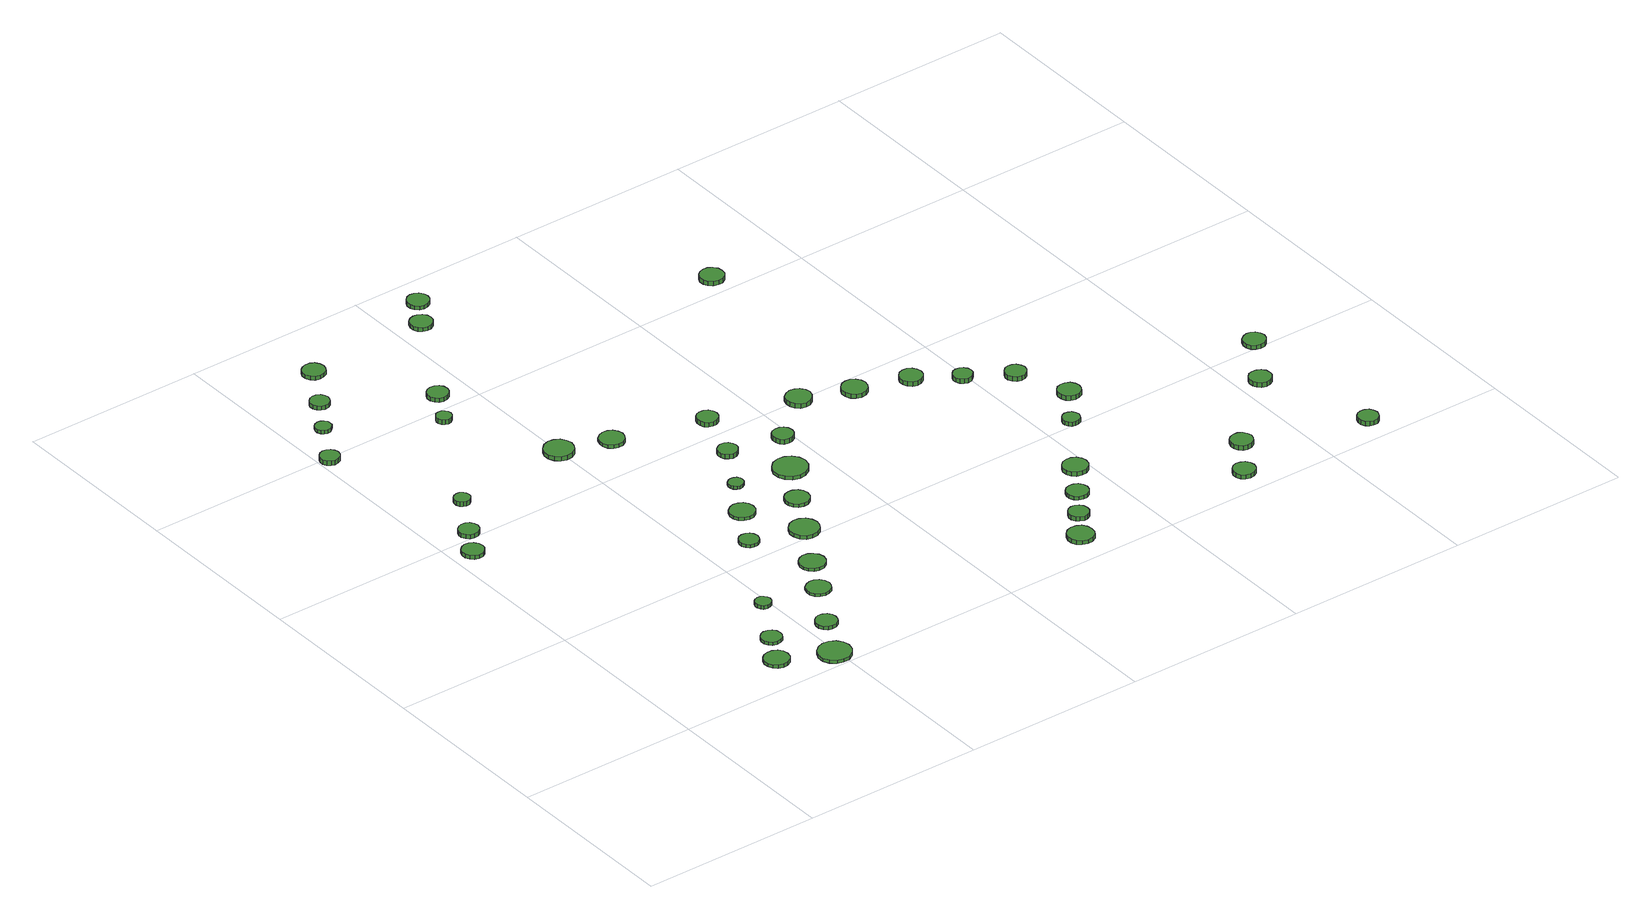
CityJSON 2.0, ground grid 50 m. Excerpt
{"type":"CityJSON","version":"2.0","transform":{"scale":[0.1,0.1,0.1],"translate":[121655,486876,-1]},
"CityObjects":{
"tree1":{"type":"SolitaryVegetationObject","attributes":{"function":"something"},"geometry":[{"type":"MultiSurface","lod":"1","boundaries":[[[0,1,2,3,4,5,6,7,8,9,10,11,12,13,14]],[[15,16,17,18,19,20,21,22,23,24,25,26,27,28,29]],[[0,29,28,1]],[[1,28,27,2]],[[2,27,26,3]],[[3,26,25,4]],[[4,25,24,5]],[[5,24,23,6]],[[6,23,22,7]],[[7,22,21,8]],[[8,21,20,9]],[[9,20,19,10]],[[10,19,18,11]],[[11,18,17,12]],[[12,17,16,13]],[[13,16,15,14]],[[14,15,29,0]]]}]},
"tree2":{"type":"SolitaryVegetationObject","attributes":{"function":"something"},"geometry":[{"type":"MultiSurface","lod":"1","boundaries":[[[30,31,32,33,34,35,36,37,38,39,40,41,42,43,44]],[[45,46,47,48,49,50,51,52,53,54,55,56,57,58,59]],[[30,59,58,31]],[[31,58,57,32]],[[32,57,56,33]],[[33,56,55,34]],[[34,55,54,35]],[[35,54,53,36]],[[36,53,52,37]],[[37,52,51,38]],[[38,51,50,39]],[[39,50,49,40]],[[40,49,48,41]],[[41,48,47,42]],[[42,47,46,43]],[[43,46,45,44]],[[44,45,59,30]]]}]},
"tree3":{"type":"SolitaryVegetationObject","attributes":{"function":"something"},"geometry":[{"type":"MultiSurface","lod":"1","boundaries":[[[60,61,62,63,64,65,66,67,68,69,70,71,72,73,74]],[[75,76,77,78,79,80,81,82,83,84,85,86,87,88,89]],[[60,89,88,61]],[[61,88,87,62]],[[62,87,86,63]],[[63,86,85,64]],[[64,85,84,65]],[[65,84,83,66]],[[66,83,82,67]],[[67,82,81,68]],[[68,81,80,69]],[[69,80,79,70]],[[70,79,78,71]],[[71,78,77,72]],[[72,77,76,73]],[[73,76,75,74]],[[74,75,89,60]]]}]},
"tree4":{"type":"SolitaryVegetationObject","attributes":{"function":"something"},"geometry":[{"type":"MultiSurface","lod":"1","boundaries":[[[90,91,92,93,94,95,96,97,98,99,100,101,102,103,104]],[[105,106,107,108,109,110,111,112,113,114,115,116,117,118,119]],[[90,119,118,91]],[[91,118,117,92]],[[92,117,116,93]],[[93,116,115,94]],[[94,115,114,95]],[[95,114,113,96]],[[96,113,112,97]],[[97,112,111,98]],[[98,111,110,99]],[[99,110,109,100]],[[100,109,108,101]],[[101,108,107,102]],[[102,107,106,103]],[[103,106,105,104]],[[104,105,119,90]]]}]},
"tree5":{"type":"SolitaryVegetationObject","attributes":{"function":"something"},"geometry":[{"type":"MultiSurface","lod":"1","boundaries":[[[120,121,122,123,124,125,126,127,128,129,130,131,132,133,134]],[[135,136,137,138,139,140,141,142,143,144,145,146,147,148,149]],[[120,149,148,121]],[[121,148,147,122]],[[122,147,146,123]],[[123,146,145,124]],[[124,145,144,125]],[[125,144,143,126]],[[126,143,142,127]],[[127,142,141,128]],[[128,141,140,129]],[[129,140,139,130]],[[130,139,138,131]],[[131,138,137,132]],[[132,137,136,133]],[[133,136,135,134]],[[134,135,149,120]]]}]},
"tree6":{"type":"SolitaryVegetationObject","attributes":{"function":"something"},"geometry":[{"type":"MultiSurface","lod":"1","boundaries":[[[150,151,152,153,154,155,156,157,158,159,160,161,162,163,164]],[[165,166,167,168,169,170,171,172,173,174,175,176,177,178,179]],[[150,179,178,151]],[[151,178,177,152]],[[152,177,176,153]],[[153,176,175,154]],[[154,175,174,155]],[[155,174,173,156]],[[156,173,172,157]],[[157,172,171,158]],[[158,171,170,159]],[[159,170,169,160]],[[160,169,168,161]],[[161,168,167,162]],[[162,167,166,163]],[[163,166,165,164]],[[164,165,179,150]]]}]},
"tree7":{"type":"SolitaryVegetationObject","attributes":{"function":"something"},"geometry":[{"type":"MultiSurface","lod":"1","boundaries":[[[180,181,182,183,184,185,186,187,188,189,190,191,192,193,194]],[[195,196,197,198,199,200,201,202,203,204,205,206,207,208,209]],[[180,209,208,181]],[[181,208,207,182]],[[182,207,206,183]],[[183,206,205,184]],[[184,205,204,185]],[[185,204,203,186]],[[186,203,202,187]],[[187,202,201,188]],[[188,201,200,189]],[[189,200,199,190]],[[190,199,198,191]],[[191,198,197,192]],[[192,197,196,193]],[[193,196,195,194]],[[194,195,209,180]]]}]},
"tree8":{"type":"SolitaryVegetationObject","attributes":{"function":"something"},"geometry":[{"type":"MultiSurface","lod":"1","boundaries":[[[210,211,212,213,214,215,216,217,218,219,220,221,222,223,224]],[[225,226,227,228,229,230,231,232,233,234,235,236,237,238,239]],[[210,239,238,211]],[[211,238,237,212]],[[212,237,236,213]],[[213,236,235,214]],[[214,235,234,215]],[[215,234,233,216]],[[216,233,232,217]],[[217,232,231,218]],[[218,231,230,219]],[[219,230,229,220]],[[220,229,228,221]],[[221,228,227,222]],[[222,227,226,223]],[[223,226,225,224]],[[224,225,239,210]]]}]},
"tree9":{"type":"SolitaryVegetationObject","attributes":{"function":"something"},"geometry":[{"type":"MultiSurface","lod":"1","boundaries":[[[240,241,242,243,244,245,246,247,248,249,250,251,252,253,254]],[[255,256,257,258,259,260,261,262,263,264,265,266,267,268,269]],[[240,269,268,241]],[[241,268,267,242]],[[242,267,266,243]],[[243,266,265,244]],[[244,265,264,245]],[[245,264,263,246]],[[246,263,262,247]],[[247,262,261,248]],[[248,261,260,249]],[[249,260,259,250]],[[250,259,258,251]],[[251,258,257,252]],[[252,257,256,253]],[[253,256,255,254]],[[254,255,269,240]]]}]},
"tree10":{"type":"SolitaryVegetationObject","attributes":{"function":"something"},"geometry":[{"type":"MultiSurface","lod":"1","boundaries":[[[270,271,272,273,274,275,276,277,278,279,280,281,282,283,284]],[[285,286,287,288,289,290,291,292,293,294,295,296,297,298,299]],[[270,299,298,271]],[[271,298,297,272]],[[272,297,296,273]],[[273,296,295,274]],[[274,295,294,275]],[[275,294,293,276]],[[276,293,292,277]],[[277,292,291,278]],[[278,291,290,279]],[[279,290,289,280]],[[280,289,288,281]],[[281,288,287,282]],[[282,287,286,283]],[[283,286,285,284]],[[284,285,299,270]]]}]},
"tree11":{"type":"SolitaryVegetationObject","attributes":{"function":"something"},"geometry":[{"type":"MultiSurface","lod":"1","boundaries":[[[300,301,302,303,304,305,306,307,308,309,310,311,312,313,314]],[[315,316,317,318,319,320,321,322,323,324,325,326,327,328,329]],[[300,329,328,301]],[[301,328,327,302]],[[302,327,326,303]],[[303,326,325,304]],[[304,325,324,305]],[[305,324,323,306]],[[306,323,322,307]],[[307,322,321,308]],[[308,321,320,309]],[[309,320,319,310]],[[310,319,318,311]],[[311,318,317,312]],[[312,317,316,313]],[[313,316,315,314]],[[314,315,329,300]]]}]},
"tree12":{"type":"SolitaryVegetationObject","attributes":{"function":"something"},"geometry":[{"type":"MultiSurface","lod":"1","boundaries":[[[330,331,332,333,334,335,336,337,338,339,340,341,342,343,344]],[[345,346,347,348,349,350,351,352,353,354,355,356,357,358,359]],[[330,359,358,331]],[[331,358,357,332]],[[332,357,356,333]],[[333,356,355,334]],[[334,355,354,335]],[[335,354,353,336]],[[336,353,352,337]],[[337,352,351,338]],[[338,351,350,339]],[[339,350,349,340]],[[340,349,348,341]],[[341,348,347,342]],[[342,347,346,343]],[[343,346,345,344]],[[344,345,359,330]]]}]},
"tree13":{"type":"SolitaryVegetationObject","attributes":{"function":"something"},"geometry":[{"type":"MultiSurface","lod":"1","boundaries":[[[360,361,362,363,364,365,366,367,368,369,370,371,372,373,374]],[[375,376,377,378,379,380,381,382,383,384,385,386,387,388,389]],[[360,389,388,361]],[[361,388,387,362]],[[362,387,386,363]],[[363,386,385,364]],[[364,385,384,365]],[[365,384,383,366]],[[366,383,382,367]],[[367,382,381,368]],[[368,381,380,369]],[[369,380,379,370]],[[370,379,378,371]],[[371,378,377,372]],[[372,377,376,373]],[[373,376,375,374]],[[374,375,389,360]]]}]},
"tree14":{"type":"SolitaryVegetationObject","attributes":{"function":"something"},"geometry":[{"type":"MultiSurface","lod":"1","boundaries":[[[390,391,392,393,394,395,396,397,398,399,400,401,402,403,404]],[[405,406,407,408,409,410,411,412,413,414,415,416,417,418,419]],[[390,419,418,391]],[[391,418,417,392]],[[392,417,416,393]],[[393,416,415,394]],[[394,415,414,395]],[[395,414,413,396]],[[396,413,412,397]],[[397,412,411,398]],[[398,411,410,399]],[[399,410,409,400]],[[400,409,408,401]],[[401,408,407,402]],[[402,407,406,403]],[[403,406,405,404]],[[404,405,419,390]]]}]},
"tree15":{"type":"SolitaryVegetationObject","attributes":{"function":"something"},"geometry":[{"type":"MultiSurface","lod":"1","boundaries":[[[420,421,422,423,424,425,426,427,428,429,430,431,432,433,434]],[[435,436,437,438,439,440,441,442,443,444,445,446,447,448,449]],[[420,449,448,421]],[[421,448,447,422]],[[422,447,446,423]],[[423,446,445,424]],[[424,445,444,425]],[[425,444,443,426]],[[426,443,442,427]],[[427,442,441,428]],[[428,441,440,429]],[[429,440,439,430]],[[430,439,438,431]],[[431,438,437,432]],[[432,437,436,433]],[[433,436,435,434]],[[434,435,449,420]]]}]},
"tree16":{"type":"SolitaryVegetationObject","attributes":{"function":"something"},"geometry":[{"type":"MultiSurface","lod":"1","boundaries":[[[450,451,452,453,454,455,456,457,458,459,460,461,462,463,464]],[[465,466,467,468,469,470,471,472,473,474,475,476,477,478,479]],[[450,479,478,451]],[[451,478,477,452]],[[452,477,476,453]],[[453,476,475,454]],[[454,475,474,455]],[[455,474,473,456]],[[456,473,472,457]],[[457,472,471,458]],[[458,471,470,459]],[[459,470,469,460]],[[460,469,468,461]],[[461,468,467,462]],[[462,467,466,463]],[[463,466,465,464]],[[464,465,479,450]]]}]},
"tree17":{"type":"SolitaryVegetationObject","attributes":{"function":"something"},"geometry":[{"type":"MultiSurface","lod":"1","boundaries":[[[480,481,482,483,484,485,486,487,488,489,490,491,492,493,494]],[[495,496,497,498,499,500,501,502,503,504,505,506,507,508,509]],[[480,509,508,481]],[[481,508,507,482]],[[482,507,506,483]],[[483,506,505,484]],[[484,505,504,485]],[[485,504,503,486]],[[486,503,502,487]],[[487,502,501,488]],[[488,501,500,489]],[[489,500,499,490]],[[490,499,498,491]],[[491,498,497,492]],[[492,497,496,493]],[[493,496,495,494]],[[494,495,509,480]]]}]},
"tree18":{"type":"SolitaryVegetationObject","attributes":{"function":"something"},"geometry":[{"type":"MultiSurface","lod":"1","boundaries":[[[510,511,512,513,514,515,516,517,518,519,520,521,522,523,524]],[[525,526,527,528,529,530,531,532,533,534,535,536,537,538,539]],[[510,539,538,511]],[[511,538,537,512]],[[512,537,536,513]],[[513,536,535,514]],[[514,535,534,515]],[[515,534,533,516]],[[516,533,532,517]],[[517,532,531,518]],[[518,531,530,519]],[[519,530,529,520]],[[520,529,528,521]],[[521,528,527,522]],[[522,527,526,523]],[[523,526,525,524]],[[524,525,539,510]]]}]},
"tree19":{"type":"SolitaryVegetationObject","attributes":{"function":"something"},"geometry":[{"type":"MultiSurface","lod":"1","boundaries":[[[540,541,542,543,544,545,546,547,548,549,550,551,552,553,554]],[[555,556,557,558,559,560,561,562,563,564,565,566,567,568,569]],[[540,569,568,541]],[[541,568,567,542]],[[542,567,566,543]],[[543,566,565,544]],[[544,565,564,545]],[[545,564,563,546]],[[546,563,562,547]],[[547,562,561,548]],[[548,561,560,549]],[[549,560,559,550]],[[550,559,558,551]],[[551,558,557,552]],[[552,557,556,553]],[[553,556,555,554]],[[554,555,569,540]]]}]},
"tree20":{"type":"SolitaryVegetationObject","attributes":{"function":"something"},"geometry":[{"type":"MultiSurface","lod":"1","boundaries":[[[570,571,572,573,574,575,576,577,578,579,580,581,582,583,584]],[[585,586,587,588,589,590,591,592,593,594,595,596,597,598,599]],[[570,599,598,571]],[[571,598,597,572]],[[572,597,596,573]],[[573,596,595,574]],[[574,595,594,575]],[[575,594,593,576]],[[576,593,592,577]],[[577,592,591,578]],[[578,591,590,579]],[[579,590,589,580]],[[580,589,588,581]],[[581,588,587,582]],[[582,587,586,583]],[[583,586,585,584]],[[584,585,599,570]]]}]},
"tree21":{"type":"SolitaryVegetationObject","attributes":{"function":"something"},"geometry":[{"type":"MultiSurface","lod":"1","boundaries":[[[600,601,602,603,604,605,606,607,608,609,610,611,612,613,614]],[[615,616,617,618,619,620,621,622,623,624,625,626,627,628,629]],[[600,629,628,601]],[[601,628,627,602]],[[602,627,626,603]],[[603,626,625,604]],[[604,625,624,605]],[[605,624,623,606]],[[606,623,622,607]],[[607,622,621,608]],[[608,621,620,609]],[[609,620,619,610]],[[610,619,618,611]],[[611,618,617,612]],[[612,617,616,613]],[[613,616,615,614]],[[614,615,629,600]]]}]},
"tree22":{"type":"SolitaryVegetationObject","attributes":{"function":"something"},"geometry":[{"type":"MultiSurface","lod":"1","boundaries":[[[630,631,632,633,634,635,636,637,638,639,640,641,642,643,644]],[[645,646,647,648,649,650,651,652,653,654,655,656,657,658,659]],[[630,659,658,631]],[[631,658,657,632]],[[632,657,656,633]],[[633,656,655,634]],[[634,655,654,635]],[[635,654,653,636]],[[636,653,652,637]],[[637,652,651,638]],[[638,651,650,639]],[[639,650,649,640]],[[640,649,648,641]],[[641,648,647,642]],[[642,647,646,643]],[[643,646,645,644]],[[644,645,659,630]]]}]},
"tree23":{"type":"SolitaryVegetationObject","attributes":{"function":"something"},"geometry":[{"type":"MultiSurface","lod":"1","boundaries":[[[660,661,662,663,664,665,666,667,668,669,670,671,672,673,674]],[[675,676,677,678,679,680,681,682,683,684,685,686,687,688,689]],[[660,689,688,661]],[[661,688,687,662]],[[662,687,686,663]],[[663,686,685,664]],[[664,685,684,665]],[[665,684,683,666]],[[666,683,682,667]],[[667,682,681,668]],[[668,681,680,669]],[[669,680,679,670]],[[670,679,678,671]],[[671,678,677,672]],[[672,677,676,673]],[[673,676,675,674]],[[674,675,689,660]]]}]},
"tree24":{"type":"SolitaryVegetationObject","attributes":{"function":"something"},"geometry":[{"type":"MultiSurface","lod":"1","boundaries":[[[690,691,692,693,694,695,696,697,698,699,700,701,702,703,704]],[[705,706,707,708,709,710,711,712,713,714,715,716,717,718,719]],[[690,719,718,691]],[[691,718,717,692]],[[692,717,716,693]],[[693,716,715,694]],[[694,715,714,695]],[[695,714,713,696]],[[696,713,712,697]],[[697,712,711,698]],[[698,711,710,699]],[[699,710,709,700]],[[700,709,708,701]],[[701,708,707,702]],[[702,707,706,703]],[[703,706,705,704]],[[704,705,719,690]]]}]},
"tree25":{"type":"SolitaryVegetationObject","attributes":{"function":"something"},"geometry":[{"type":"MultiSurface","lod":"1","boundaries":[[[720,721,722,723,724,725,726,727,728,729,730,731,732,733,734]],[[735,736,737,738,739,740,741,742,743,744,745,746,747,748,749]],[[720,749,748,721]],[[721,748,747,722]],[[722,747,746,723]],[[723,746,745,724]],[[724,745,744,725]],[[725,744,743,726]],[[726,743,742,727]],[[727,742,741,728]],[[728,741,740,729]],[[729,740,739,730]],[[730,739,738,731]],[[731,738,737,732]],[[732,737,736,733]],[[733,736,735,734]],[[734,735,749,720]]]}]},
"tree26":{"type":"SolitaryVegetationObject","attributes":{"function":"something"},"geometry":[{"type":"MultiSurface","lod":"1","boundaries":[[[750,751,752,753,754,755,756,757,758,759,760,761,762,763,764]],[[765,766,767,768,769,770,771,772,773,774,775,776,777,778,779]],[[750,779,778,751]],[[751,778,777,752]],[[752,777,776,753]],[[753,776,775,754]],[[754,775,774,755]],[[755,774,773,756]],[[756,773,772,757]],[[757,772,771,758]],[[758,771,770,759]],[[759,770,769,760]],[[760,769,768,761]],[[761,768,767,762]],[[762,767,766,763]],[[763,766,765,764]],[[764,765,779,750]]]}]},
"tree27":{"type":"SolitaryVegetationObject","attributes":{"function":"something"},"geometry":[{"type":"MultiSurface","lod":"1","boundaries":[[[780,781,782,783,784,785,786,787,788,789,790,791,792,793,794]],[[795,796,797,798,799,800,801,802,803,804,805,806,807,808,809]],[[780,809,808,781]],[[781,808,807,782]],[[782,807,806,783]],[[783,806,805,784]],[[784,805,804,785]],[[785,804,803,786]],[[786,803,802,787]],[[787,802,801,788]],[[788,801,800,789]],[[789,800,799,790]],[[790,799,798,791]],[[791,798,797,792]],[[792,797,796,793]],[[793,796,795,794]],[[794,795,809,780]]]}]},
"tree28":{"type":"SolitaryVegetationObject","attributes":{"function":"something"},"geometry":[{"type":"MultiSurface","lod":"1","boundaries":[[[810,811,812,813,814,815,816,817,818,819,820,821,822,823,824]],[[825,826,827,828,829,830,831,832,833,834,835,836,837,838,839]],[[810,839,838,811]],[[811,838,837,812]],[[812,837,836,813]],[[813,836,835,814]],[[814,835,834,815]],[[815,834,833,816]],[[816,833,832,817]],[[817,832,831,818]],[[818,831,830,819]],[[819,830,829,820]],[[820,829,828,821]],[[821,828,827,822]],[[822,827,826,823]],[[823,826,825,824]],[[824,825,839,810]]]}]},
"tree29":{"type":"SolitaryVegetationObject","attributes":{"function":"something"},"geometry":[{"type":"MultiSurface","lod":"1","boundaries":[[[840,841,842,843,844,845,846,847,848,849,850,851,852,853,854]],[[855,856,857,858,859,860,861,862,863,864,865,866,867,868,869]],[[840,869,868,841]],[[841,868,867,842]],[[842,867,866,843]],[[843,866,865,844]],[[844,865,864,845]],[[845,864,863,846]],[[846,863,862,847]],[[847,862,861,848]],[[848,861,860,849]],[[849,860,859,850]],[[850,859,858,851]],[[851,858,857,852]],[[852,857,856,853]],[[853,856,855,854]],[[854,855,869,840]]]}]},
"tree30":{"type":"SolitaryVegetationObject","attributes":{"function":"something"},"geometry":[{"type":"MultiSurface","lod":"1","boundaries":[[[870,871,872,873,874,875,876,877,878,879,880,881,882,883,884]],[[885,886,887,888,889,890,891,892,893,894,895,896,897,898,899]],[[870,899,898,871]],[[871,898,897,872]],[[872,897,896,873]],[[873,896,895,874]],[[874,895,894,875]],[[875,894,893,876]],[[876,893,892,877]],[[877,892,891,878]],[[878,891,890,879]],[[879,890,889,880]],[[880,889,888,881]],[[881,888,887,882]],[[882,887,886,883]],[[883,886,885,884]],[[884,885,899,870]]]}]},
"tree31":{"type":"SolitaryVegetationObject","attributes":{"function":"something"},"geometry":[{"type":"MultiSurface","lod":"1","boundaries":[[[900,901,902,903,904,905,906,907,908,909,910,911,912,913,914]],[[915,916,917,918,919,920,921,922,923,924,925,926,927,928,929]],[[900,929,928,901]],[[901,928,927,902]],[[902,927,926,903]],[[903,926,925,904]],[[904,925,924,905]],[[905,924,923,906]],[[906,923,922,907]],[[907,922,921,908]],[[908,921,920,909]],[[909,920,919,910]],[[910,919,918,911]],[[911,918,917,912]],[[912,917,916,913]],[[913,916,915,914]],[[914,915,929,900]]]}]},
"tree32":{"type":"SolitaryVegetationObject","attributes":{"function":"something"},"geometry":[{"type":"MultiSurface","lod":"1","boundaries":[[[930,931,932,933,934,935,936,937,938,939,940,941,942,943,944]],[[945,946,947,948,949,950,951,952,953,954,955,956,957,958,959]],[[930,959,958,931]],[[931,958,957,932]],[[932,957,956,933]],[[933,956,955,934]],[[934,955,954,935]],[[935,954,953,936]],[[936,953,952,937]],[[937,952,951,938]],[[938,951,950,939]],[[939,950,949,940]],[[940,949,948,941]],[[941,948,947,942]],[[942,947,946,943]],[[943,946,945,944]],[[944,945,959,930]]]}]},
"tree33":{"type":"SolitaryVegetationObject","attributes":{"function":"something"},"geometry":[{"type":"MultiSurface","lod":"1","boundaries":[[[960,961,962,963,964,965,966,967,968,969,970,971,972,973,974]],[[975,976,977,978,979,980,981,982,983,984,985,986,987,988,989]],[[960,989,988,961]],[[961,988,987,962]],[[962,987,986,963]],[[963,986,985,964]],[[964,985,984,965]],[[965,984,983,966]],[[966,983,982,967]],[[967,982,981,968]],[[968,981,980,969]],[[969,980,979,970]],[[970,979,978,971]],[[971,978,977,972]],[[972,977,976,973]],[[973,976,975,974]],[[974,975,989,960]]]}]},
"tree34":{"type":"SolitaryVegetationObject","attributes":{"function":"something"},"geometry":[{"type":"MultiSurface","lod":"1","boundaries":[[[990,991,992,993,994,995,996,997,998,999,1000,1001,1002,1003,1004]],[[1005,1006,1007,1008,1009,1010,1011,1012,1013,1014,1015,1016,1017,1018,1019]],[[990,1019,1018,991]],[[991,1018,1017,992]],[[992,1017,1016,993]],[[993,1016,1015,994]],[[994,1015,1014,995]],[[995,1014,1013,996]],[[996,1013,1012,997]],[[997,1012,1011,998]],[[998,1011,1010,999]],[[999,1010,1009,1000]],[[1000,1009,1008,1001]],[[1001,1008,1007,1002]],[[1002,1007,1006,1003]],[[1003,1006,1005,1004]],[[1004,1005,1019,990]]]}]},
"tree35":{"type":"SolitaryVegetationObject","attributes":{"function":"something"},"geometry":[{"type":"MultiSurface","lod":"1","boundaries":[[[1020,1021,1022,1023,1024,1025,1026,1027,1028,1029,1030,1031,1032,1033,1034]],[[1035,1036,1037,1038,1039,1040,1041,1042,1043,1044,1045,1046,1047,1048,1049]],[[1020,1049,1048,1021]],[[1021,1048,1047,1022]],[[1022,1047,1046,1023]],[[1023,1046,1045,1024]],[[1024,1045,1044,1025]],[[1025,1044,1043,1026]],[[1026,1043,1042,1027]],[[1027,1042,1041,1028]],[[1028,1041,1040,1029]],[[1029,1040,1039,1030]],[[1030,1039,1038,1031]],[[1031,1038,1037,1032]],[[1032,1037,1036,1033]],[[1033,1036,1035,1034]],[[1034,1035,1049,1020]]]}]},
"tree36":{"type":"SolitaryVegetationObject","attributes":{"function":"something"},"geometry":[{"type":"MultiSurface","lod":"1","boundaries":[[[1050,1051,1052,1053,1054,1055,1056,1057,1058,1059,1060,1061,1062,1063,1064]],[[1065,1066,1067,1068,1069,1070,1071,1072,1073,1074,1075,1076,1077,1078,1079]],[[1050,1079,1078,1051]],[[1051,1078,1077,1052]],[[1052,1077,1076,1053]],[[1053,1076,1075,1054]],[[1054,1075,1074,1055]],[[1055,1074,1073,1056]],[[1056,1073,1072,1057]],[[1057,1072,1071,1058]],[[1058,1071,1070,1059]],[[1059,1070,1069,1060]],[[1060,1069,1068,1061]],[[1061,1068,1067,1062]],[[1062,1067,1066,1063]],[[1063,1066,1065,1064]],[[1064,1065,1079,1050]]]}]},
"tree37":{"type":"SolitaryVegetationObject","attributes":{"function":"something"},"geometry":[{"type":"MultiSurface","lod":"1","boundaries":[[[1080,1081,1082,1083,1084,1085,1086,1087,1088,1089,1090,1091,1092,1093,1094]],[[1095,1096,1097,1098,1099,1100,1101,1102,1103,1104,1105,1106,1107,1108,1109]],[[1080,1109,1108,1081]],[[1081,1108,1107,1082]],[[1082,1107,1106,1083]],[[1083,1106,1105,1084]],[[1084,1105,1104,1085]],[[1085,1104,1103,1086]],[[1086,1103,1102,1087]],[[1087,1102,1101,1088]],[[1088,1101,1100,1089]],[[1089,1100,1099,1090]],[[1090,1099,1098,1091]],[[1091,1098,1097,1092]],[[1092,1097,1096,1093]],[[1093,1096,1095,1094]],[[1094,1095,1109,1080]]]}]},
"tree38":{"type":"SolitaryVegetationObject","attributes":{"function":"something"},"geometry":[{"type":"MultiSurface","lod":"1","boundaries":[[[1110,1111,1112,1113,1114,1115,1116,1117,1118,1119,1120,1121,1122,1123,1124]],[[1125,1126,1127,1128,1129,1130,1131,1132,1133,1134,1135,1136,1137,1138,1139]],[[1110,1139,1138,1111]],[[1111,1138,1137,1112]],[[1112,1137,1136,1113]],[[1113,1136,1135,1114]],[[1114,1135,1134,1115]],[[1115,1134,1133,1116]],[[1116,1133,1132,1117]],[[1117,1132,1131,1118]],[[1118,1131,1130,1119]],[[1119,1130,1129,1120]],[[1120,1129,1128,1121]],[[1121,1128,1127,1122]],[[1122,1127,1126,1123]],[[1123,1126,1125,1124]],[[1124,1125,1139,1110]]]}]},
"tree39":{"type":"SolitaryVegetationObject","attributes":{"function":"something"},"geometry":[{"type":"MultiSurface","lod":"1","boundaries":[[[1140,1141,1142,1143,1144,1145,1146,1147,1148,1149,1150,1151,1152,1153,1154]],[[1155,1156,1157,1158,1159,1160,1161,1162,1163,1164,1165,1166,1167,1168,1169]],[[1140,1169,1168,1141]],[[1141,1168,1167,1142]],[[1142,1167,1166,1143]],[[1143,1166,1165,1144]],[[1144,1165,1164,1145]],[[1145,1164,1163,1146]],[[1146,1163,1162,1147]],[[1147,1162,1161,1148]],[[1148,1161,1160,1149]],[[1149,1160,1159,1150]],[[1150,1159,1158,1151]],[[1151,1158,1157,1152]],[[1152,1157,1156,1153]],[[1153,1156,1155,1154]],[[1154,1155,1169,1140]]]}]},
"tree40":{"type":"SolitaryVegetationObject","attributes":{"function":"something"},"geometry":[{"type":"MultiSurface","lod":"1","boundaries":[[[1170,1171,1172,1173,1174,1175,1176,1177,1178,1179,1180,1181,1182,1183,1184]],[[1185,1186,1187,1188,1189,1190,1191,1192,1193,1194,1195,1196,1197,1198,1199]],[[1170,1199,1198,1171]],[[1171,1198,1197,1172]],[[1172,1197,1196,1173]],[[1173,1196,1195,1174]],[[1174,1195,1194,1175]],[[1175,1194,1193,1176]],[[1176,1193,1192,1177]],[[1177,1192,1191,1178]],[[1178,1191,1190,1179]],[[1179,1190,1189,1180]],[[1180,1189,1188,1181]],[[1181,1188,1187,1182]],[[1182,1187,1186,1183]],[[1183,1186,1185,1184]],[[1184,1185,1199,1170]]]}]},
"tree41":{"type":"SolitaryVegetationObject","attributes":{"function":"something"},"geometry":[{"type":"MultiSurface","lod":"1","boundaries":[[[1200,1201,1202,1203,1204,1205,1206,1207,1208,1209,1210,1211,1212,1213,1214]],[[1215,1216,1217,1218,1219,1220,1221,1222,1223,1224,1225,1226,1227,1228,1229]],[[1200,1229,1228,1201]],[[1201,1228,1227,1202]],[[1202,1227,1226,1203]],[[1203,1226,1225,1204]],[[1204,1225,1224,1205]],[[1205,1224,1223,1206]],[[1206,1223,1222,1207]],[[1207,1222,1221,1208]],[[1208,1221,1220,1209]],[[1209,1220,1219,1210]],[[1210,1219,1218,1211]],[[1211,1218,1217,1212]],[[1212,1217,1216,1213]],[[1213,1216,1215,1214]],[[1214,1215,1229,1200]]]}]},
"tree42":{"type":"SolitaryVegetationObject","attributes":{"function":"something"},"geometry":[{"type":"MultiSurface","lod":"1","boundaries":[[[1230,1231,1232,1233,1234,1235,1236,1237,1238,1239,1240,1241,1242,1243,1244]],[[1245,1246,1247,1248,1249,1250,1251,1252,1253,1254,1255,1256,1257,1258,1259]],[[1230,1259,1258,1231]],[[1231,1258,1257,1232]],[[1232,1257,1256,1233]],[[1233,1256,1255,1234]],[[1234,1255,1254,1235]],[[1235,1254,1253,1236]],[[1236,1253,1252,1237]],[[1237,1252,1251,1238]],[[1238,1251,1250,1239]],[[1239,1250,1249,1240]],[[1240,1249,1248,1241]],[[1241,1248,1247,1242]],[[1242,1247,1246,1243]],[[1243,1246,1245,1244]],[[1244,1245,1259,1230]]]}]},
"tree43":{"type":"SolitaryVegetationObject","attributes":{"function":"something"},"geometry":[{"type":"MultiSurface","lod":"1","boundaries":[[[1260,1261,1262,1263,1264,1265,1266,1267,1268,1269,1270,1271,1272,1273,1274]],[[1275,1276,1277,1278,1279,1280,1281,1282,1283,1284,1285,1286,1287,1288,1289]],[[1260,1289,1288,1261]],[[1261,1288,1287,1262]],[[1262,1287,1286,1263]],[[1263,1286,1285,1264]],[[1264,1285,1284,1265]],[[1265,1284,1283,1266]],[[1266,1283,1282,1267]],[[1267,1282,1281,1268]],[[1268,1281,1280,1269]],[[1269,1280,1279,1270]],[[1270,1279,1278,1271]],[[1271,1278,1277,1272]],[[1272,1277,1276,1273]],[[1273,1276,1275,1274]],[[1274,1275,1289,1260]]]}]},
"tree44":{"type":"SolitaryVegetationObject","attributes":{"function":"something"},"geometry":[{"type":"MultiSurface","lod":"1","boundaries":[[[1290,1291,1292,1293,1294,1295,1296,1297,1298,1299,1300,1301,1302,1303,1304]],[[1305,1306,1307,1308,1309,1310,1311,1312,1313,1314,1315,1316,1317,1318,1319]],[[1290,1319,1318,1291]],[[1291,1318,1317,1292]],[[1292,1317,1316,1293]],[[1293,1316,1315,1294]],[[1294,1315,1314,1295]],[[1295,1314,1313,1296]],[[1296,1313,1312,1297]],[[1297,1312,1311,1298]],[[1298,1311,1310,1299]],[[1299,1310,1309,1300]],[[1300,1309,1308,1301]],[[1301,1308,1307,1302]],[[1302,1307,1306,1303]],[[1303,1306,1305,1304]],[[1304,1305,1319,1290]]]}]},
"tree45":{"type":"SolitaryVegetationObject","attributes":{"function":"something"},"geometry":[{"type":"MultiSurface","lod":"1","boundaries":[[[1320,1321,1322,1323,1324,1325,1326,1327,1328,1329,1330,1331,1332,1333,1334]],[[1335,1336,1337,1338,1339,1340,1341,1342,1343,1344,1345,1346,1347,1348,1349]],[[1320,1349,1348,1321]],[[1321,1348,1347,1322]],[[1322,1347,1346,1323]],[[1323,1346,1345,1324]],[[1324,1345,1344,1325]],[[1325,1344,1343,1326]],[[1326,1343,1342,1327]],[[1327,1342,1341,1328]],[[1328,1341,1340,1329]],[[1329,1340,1339,1330]],[[1330,1339,1338,1331]],[[1331,1338,1337,1332]],[[1332,1337,1336,1333]],[[1333,1336,1335,1334]],[[1334,1335,1349,1320]]]}]},
"tree46":{"type":"SolitaryVegetationObject","attributes":{"function":"something"},"geometry":[{"type":"MultiSurface","lod":"1","boundaries":[[[1350,1351,1352,1353,1354,1355,1356,1357,1358,1359,1360,1361,1362,1363,1364]],[[1365,1366,1367,1368,1369,1370,1371,1372,1373,1374,1375,1376,1377,1378,1379]],[[1350,1379,1378,1351]],[[1351,1378,1377,1352]],[[1352,1377,1376,1353]],[[1353,1376,1375,1354]],[[1354,1375,1374,1355]],[[1355,1374,1373,1356]],[[1356,1373,1372,1357]],[[1357,1372,1371,1358]],[[1358,1371,1370,1359]],[[1359,1370,1369,1360]],[[1360,1369,1368,1361]],[[1361,1368,1367,1362]],[[1362,1367,1366,1363]],[[1363,1366,1365,1364]],[[1364,1365,1379,1350]]]}]}
},
"vertices":[
[87,946,17],[85,958,17],[77,968,17],[67,975,17],[54,976,17],[43,972,17],[34,964,17],[29,953,17],[29,940,17],[34,929,17],[43,921,17],[54,917,17],[67,918,17],[77,924,17],[85,934,17],[85,934,6],[77,924,6],[67,918,6],[54,917,6],[43,921,6],[34,929,6],[29,940,6],[29,953,6],[34,964,6],[43,972,6],[54,976,6],[67,975,6],[77,968,6],[85,958,6],[87,946,6],
[391,109,16],[388,123,16],[380,134,16],[367,141,16],[353,142,16],[340,138,16],[330,129,16],[324,116,16],[324,102,16],[330,89,16],[340,80,16],[353,75,16],[367,77,16],[380,84,16],[388,95,16],[388,95,6],[380,84,6],[367,77,6],[353,75,6],[340,80,6],[330,89,6],[324,102,6],[324,116,6],[330,129,6],[340,138,6],[353,142,6],[367,141,6],[380,134,6],[388,123,6],[391,109,6],
[132,1024,18],[129,1035,18],[123,1044,18],[113,1050,18],[101,1051,18],[91,1048,18],[82,1040,18],[77,1030,18],[77,1018,18],[82,1008,18],[91,1000,18],[101,997,18],[113,998,18],[123,1004,18],[129,1013,18],[129,1013,6],[123,1004,6],[113,998,6],[101,997,6],[91,1000,6],[82,1008,6],[77,1018,6],[77,1030,6],[82,1040,6],[91,1048,6],[101,1051,6],[113,1050,6],[123,1044,6],[129,1035,6],[132,1024,6],
[433,193,16],[431,204,16],[424,214,16],[414,219,16],[402,221,16],[391,217,16],[383,209,16],[378,199,16],[378,187,16],[383,177,16],[391,169,16],[402,165,16],[414,167,16],[424,172,16],[431,182,16],[431,182,7],[424,172,7],[414,167,7],[402,165,7],[391,169,7],[383,177,7],[378,187,7],[378,199,7],[383,209,7],[391,217,7],[402,221,7],[414,219,7],[424,214,7],[431,204,7],[433,193,7],
[58,1491,19],[55,1502,19],[49,1510,19],[39,1516,19],[28,1517,19],[18,1514,19],[10,1506,19],[5,1496,19],[5,1485,19],[10,1475,19],[18,1468,19],[28,1464,19],[39,1466,19],[49,1471,19],[55,1480,19],[55,1480,6],[49,1471,6],[39,1466,6],[28,1464,6],[18,1468,6],[10,1475,6],[5,1485,6],[5,1496,6],[10,1506,6],[18,1514,6],[28,1517,6],[39,1516,6],[49,1510,6],[55,1502,6],[58,1491,6],
[535,48,15],[531,66,15],[520,81,15],[504,90,15],[485,92,15],[468,86,15],[454,74,15],[446,57,15],[446,39,15],[454,22,15],[468,9,15],[485,4,15],[504,5,15],[520,15,15],[531,30,15],[531,30,6],[520,15,6],[504,5,6],[485,4,6],[468,9,6],[454,22,6],[446,39,6],[446,57,6],[454,74,6],[468,86,6],[485,92,6],[504,90,6],[520,81,6],[531,66,6],[535,48,6],
[193,1138,24],[191,1147,24],[186,1154,24],[178,1159,24],[169,1160,24],[160,1157,24],[153,1151,24],[150,1143,24],[150,1134,24],[153,1125,24],[160,1119,24],[169,1116,24],[178,1117,24],[186,1122,24],[191,1129,24],[191,1129,11],[186,1122,11],[178,1117,11],[169,1116,11],[160,1119,11],[153,1125,11],[150,1134,11],[150,1143,11],[153,1151,11],[160,1157,11],[169,1160,11],[178,1159,11],[186,1154,11],[191,1147,11],[193,1138,11],
[505,328,17],[503,337,17],[497,344,17],[490,349,17],[481,350,17],[472,347,17],[466,341,17],[462,333,17],[462,324,17],[466,316,17],[472,310,17],[481,307,17],[490,308,17],[497,312,17],[503,320,17],[503,320,7],[497,312,7],[490,308,7],[481,307,7],[472,310,7],[466,316,7],[462,324,7],[462,333,7],[466,341,7],[472,347,7],[481,350,7],[490,349,7],[497,344,7],[503,337,7],[505,328,7],
[123,1609,16],[122,1618,16],[116,1626,16],[108,1630,16],[99,1631,16],[90,1628,16],[84,1622,16],[80,1614,16],[80,1605,16],[84,1596,16],[90,1590,16],[99,1587,16],[108,1588,16],[116,1593,16],[122,1600,16],[122,1600,6],[116,1593,6],[108,1588,6],[99,1587,6],[90,1590,6],[84,1596,6],[80,1605,6],[80,1614,6],[84,1622,6],[90,1628,6],[99,1631,6],[108,1630,6],[116,1626,6],[122,1618,6],[123,1609,6],
[585,168,16],[583,179,16],[576,189,16],[565,195,16],[553,197,16],[542,193,16],[533,185,16],[528,174,16],[528,161,16],[533,150,16],[542,142,16],[553,139,16],[565,140,16],[576,146,16],[583,156,16],[583,156,6],[576,146,6],[565,140,6],[553,139,6],[542,142,6],[533,150,6],[528,161,6],[528,174,6],[533,185,6],[542,193,6],[553,197,6],[565,195,6],[576,189,6],[583,179,6],[585,168,6],
[189,1702,17],[186,1713,17],[180,1722,17],[170,1728,17],[159,1729,17],[149,1725,17],[141,1718,17],[136,1708,17],[136,1697,17],[141,1687,17],[149,1679,17],[159,1676,17],[170,1677,17],[180,1683,17],[186,1692,17],[186,1692,6],[180,1683,6],[170,1677,6],[159,1676,6],[149,1679,6],[141,1687,6],[136,1697,6],[136,1708,6],[141,1718,6],[149,1725,6],[159,1729,6],[170,1728,6],[180,1722,6],[186,1713,6],[189,1702,6],
[665,298,15],[662,312,15],[654,323,15],[642,330,15],[629,331,15],[616,327,15],[605,318,15],[600,305,15],[600,291,15],[605,279,15],[616,270,15],[629,266,15],[642,267,15],[654,274,15],[662,285,15],[662,285,7],[654,274,7],[642,267,7],[629,266,7],[616,270,7],[605,279,7],[600,291,7],[600,305,7],[605,318,7],[616,327,7],[629,331,7],[642,330,7],[654,323,7],[662,312,7],[665,298,7],
[265,1821,17],[262,1833,17],[255,1844,17],[244,1850,17],[231,1851,17],[219,1847,17],[210,1839,17],[204,1827,17],[204,1815,17],[210,1803,17],[219,1794,17],[231,1791,17],[244,1792,17],[255,1798,17],[262,1809,17],[262,1809,6],[255,1798,6],[244,1792,6],[231,1791,6],[219,1794,6],[210,1803,6],[204,1815,6],[204,1827,6],[210,1839,6],[219,1847,6],[231,1851,6],[244,1850,6],[255,1844,6],[262,1833,6],[265,1821,6],
[652,571,16],[649,582,16],[643,591,16],[633,596,16],[622,597,16],[612,594,16],[604,587,16],[599,576,16],[599,565,16],[604,555,16],[612,548,16],[622,545,16],[633,546,16],[643,551,16],[649,560,16],[649,560,7],[643,551,7],[633,546,7],[622,545,7],[612,548,7],[604,555,7],[599,565,7],[599,576,7],[604,587,7],[612,594,7],[622,597,7],[633,596,7],[643,591,7],[649,582,7],[652,571,7],
[381,1457,22],[379,1466,22],[374,1473,22],[367,1478,22],[358,1479,22],[349,1476,22],[343,1470,22],[339,1462,22],[339,1453,22],[343,1445,22],[349,1439,22],[358,1436,22],[367,1437,22],[374,1442,22],[379,1449,22],[379,1449,9],[374,1442,9],[367,1437,9],[358,1436,9],[349,1439,9],[343,1445,9],[339,1453,9],[339,1462,9],[343,1470,9],[349,1476,9],[358,1479,9],[367,1478,9],[374,1473,9],[379,1466,9],[381,1457,9],
[725,399,15],[722,413,15],[713,425,15],[701,432,15],[686,434,15],[673,429,15],[662,420,15],[656,406,15],[656,392,15],[662,379,15],[673,369,15],[686,365,15],[701,366,15],[713,373,15],[722,385,15],[722,385,7],[713,373,7],[701,366,7],[686,365,7],[673,369,7],[662,379,7],[656,392,7],[656,406,7],[662,420,7],[673,429,7],[686,434,7],[701,432,7],[713,425,7],[722,413,7],[725,399,7],
[539,1175,18],[535,1191,18],[526,1205,18],[511,1213,18],[495,1215,18],[479,1209,18],[467,1198,18],[460,1183,18],[460,1167,18],[467,1151,18],[479,1140,18],[495,1135,18],[511,1137,18],[526,1145,18],[535,1159,18],[535,1159,6],[526,1145,6],[511,1137,6],[495,1135,6],[479,1140,6],[467,1151,6],[460,1167,6],[460,1183,6],[467,1198,6],[479,1209,6],[495,1215,6],[511,1213,6],[526,1205,6],[535,1191,6],[539,1175,6],
[445,1556,17],[443,1568,17],[436,1577,17],[425,1583,17],[413,1584,17],[402,1581,17],[393,1573,17],[388,1562,17],[388,1550,17],[393,1539,17],[402,1531,17],[413,1528,17],[425,1529,17],[436,1535,17],[443,1544,17],[443,1544,5],[436,1535,5],[425,1529,5],[413,1528,5],[402,1531,5],[393,1539,5],[388,1550,5],[388,1562,5],[393,1573,5],[402,1581,5],[413,1584,5],[425,1583,5],[436,1577,5],[443,1568,5],[445,1556,5],
[724,683,16],[721,697,16],[713,708,16],[701,715,16],[687,717,16],[674,712,16],[663,703,16],[657,690,16],[657,676,16],[663,663,16],[674,654,16],[687,649,16],[701,651,16],[713,658,16],[721,669,16],[721,669,7],[713,658,7],[701,651,7],[687,649,7],[674,654,7],[663,663,7],[657,676,7],[657,690,7],[663,703,7],[674,712,7],[687,717,7],[701,715,7],[713,708,7],[721,697,7],[724,683,7],
[805,529,17],[801,545,17],[792,559,17],[777,567,17],[761,569,17],[745,563,17],[733,552,17],[726,537,17],[726,521,17],[733,505,17],[745,494,17],[761,489,17],[777,491,17],[792,499,17],[801,513,17],[801,513,7],[792,499,7],[777,491,7],[761,489,7],[745,494,7],[733,505,7],[726,521,7],[726,537,7],[733,552,7],[745,563,7],[761,569,7],[777,567,7],[792,559,7],[801,545,7],[805,529,7],
[666,1135,16],[663,1149,16],[655,1160,16],[643,1167,16],[629,1168,16],[616,1164,16],[605,1155,16],[600,1142,16],[600,1128,16],[605,1115,16],[616,1106,16],[629,1102,16],[643,1103,16],[655,1110,16],[663,1122,16],[663,1122,6],[655,1110,6],[643,1103,6],[629,1102,6],[616,1106,6],[605,1115,6],[600,1128,6],[600,1142,6],[605,1155,6],[616,1164,6],[629,1168,6],[643,1167,6],[655,1160,6],[663,1149,6],[666,1135,6],
[776,794,15],[775,802,15],[770,809,15],[762,813,15],[754,814,15],[746,811,15],[739,806,15],[736,798,15],[736,789,15],[739,782,15],[746,776,15],[754,773,15],[762,774,15],[770,779,15],[775,785,15],[775,785,6],[770,779,6],[762,774,6],[754,773,6],[746,776,6],[739,782,6],[736,789,6],[736,798,6],[739,806,6],[746,811,6],[754,814,6],[762,813,6],[770,809,6],[775,802,6],[776,794,6],
[867,649,15],[864,662,15],[856,673,15],[844,680,15],[831,681,15],[818,677,15],[807,668,15],[802,655,15],[802,642,15],[807,629,15],[818,620,15],[831,616,15],[844,617,15],[856,624,15],[864,635,15],[864,635,6],[856,624,6],[844,617,6],[831,616,6],[818,620,6],[807,629,6],[802,642,6],[802,655,6],[807,668,6],[818,677,6],[831,681,6],[844,680,6],[856,673,6],[864,662,6],[867,649,6],
[853,919,19],[851,930,19],[844,939,19],[835,945,19],[823,946,19],[813,942,19],[805,935,19],[800,925,19],[800,913,19],[805,903,19],[813,896,19],[823,892,19],[835,893,19],[844,899,19],[851,908,19],[851,908,6],[844,899,6],[835,893,6],[823,892,6],[813,896,6],[805,903,6],[800,913,6],[800,925,6],[805,935,6],[813,942,6],[823,946,6],[835,945,6],[844,939,6],[851,930,6],[853,919,6],
[607,1833,16],[605,1845,16],[597,1856,16],[586,1862,16],[574,1863,16],[562,1859,16],[552,1851,16],[547,1839,16],[547,1827,16],[552,1815,16],[562,1807,16],[574,1803,16],[586,1804,16],[597,1811,16],[605,1821,16],[605,1821,5],[597,1811,5],[586,1804,5],[574,1803,5],[562,1807,5],[552,1815,5],[547,1827,5],[547,1839,5],[552,1851,5],[562,1859,5],[574,1863,5],[586,1862,5],[597,1856,5],[605,1845,5],[607,1833,5],
[950,766,16],[946,785,16],[934,800,16],[918,810,16],[899,812,16],[880,806,16],[866,793,16],[858,776,16],[858,756,16],[866,739,16],[880,726,16],[899,720,16],[918,722,16],[934,732,16],[946,747,16],[946,747,6],[934,732,6],[918,722,6],[899,720,6],[880,726,6],[866,739,6],[858,756,6],[858,776,6],[866,793,6],[880,806,6],[899,812,6],[918,810,6],[934,800,6],[946,785,6],[950,766,6],
[900,1060,22],[897,1072,22],[891,1081,22],[880,1087,22],[868,1088,22],[857,1085,22],[848,1077,22],[844,1066,22],[844,1054,22],[848,1043,22],[857,1035,22],[868,1032,22],[880,1033,22],[891,1039,22],[897,1048,22],[897,1048,9],[891,1039,9],[880,1033,9],[868,1032,9],[857,1035,9],[848,1043,9],[844,1054,9],[844,1066,9],[848,1077,9],[857,1085,9],[868,1088,9],[880,1087,9],[891,1081,9],[897,1072,9],[900,1060,9],
[659,1914,16],[656,1926,16],[649,1936,16],[638,1942,16],[626,1944,16],[614,1940,16],[605,1931,16],[600,1920,16],[600,1908,16],[605,1897,16],[614,1888,16],[626,1884,16],[638,1886,16],[649,1892,16],[656,1902,16],[656,1902,5],[649,1892,5],[638,1886,5],[626,1884,5],[614,1888,5],[605,1897,5],[600,1908,5],[600,1920,5],[605,1931,5],[614,1940,5],[626,1944,5],[638,1942,5],[649,1936,5],[656,1926,5],[659,1914,5],
[1003,889,20],[1001,901,20],[994,910,20],[983,916,20],[972,917,20],[960,914,20],[951,906,20],[947,895,20],[947,883,20],[951,872,20],[960,864,20],[972,861,20],[983,862,20],[994,868,20],[1001,877,20],[1001,877,7],[994,868,7],[983,862,7],[972,861,7],[960,864,7],[951,872,7],[947,883,7],[947,895,7],[951,906,7],[960,914,7],[972,917,7],[983,916,7],[994,910,7],[1001,901,7],[1003,889,7],
[1323,94,17],[1320,108,17],[1312,120,17],[1299,127,17],[1284,129,17],[1270,124,17],[1259,115,17],[1253,101,17],[1253,86,17],[1259,73,17],[1270,63,17],[1284,58,17],[1299,60,17],[1312,67,17],[1320,79,17],[1320,79,6],[1312,67,6],[1299,60,6],[1284,58,6],[1270,63,6],[1259,73,6],[1253,86,6],[1253,101,6],[1259,115,6],[1270,124,6],[1284,129,6],[1299,127,6],[1312,120,6],[1320,108,6],[1323,94,6],
[1370,173,18],[1368,185,18],[1361,194,18],[1351,200,18],[1340,201,18],[1329,197,18],[1321,190,18],[1316,179,18],[1316,168,18],[1321,157,18],[1329,150,18],[1340,146,18],[1351,147,18],[1361,153,18],[1368,162,18],[1368,162,6],[1361,153,6],[1351,147,6],[1340,146,6],[1329,150,6],[1321,157,6],[1316,168,6],[1316,179,6],[1321,190,6],[1329,197,6],[1340,201,6],[1351,200,6],[1361,194,6],[1368,185,6],[1370,173,6],
[1142,998,19],[1139,1012,19],[1130,1024,19],[1118,1031,19],[1104,1033,19],[1090,1028,19],[1079,1019,19],[1074,1006,19],[1074,991,19],[1079,978,19],[1090,968,19],[1104,964,19],[1118,966,19],[1130,973,19],[1139,984,19],[1139,984,6],[1130,973,6],[1118,966,6],[1104,964,6],[1090,968,6],[1079,978,6],[1074,991,6],[1074,1006,6],[1079,1019,6],[1090,1028,6],[1104,1033,6],[1118,1031,6],[1130,1024,6],[1139,1012,6],[1142,998,6],
[1429,252,16],[1426,264,16],[1419,274,16],[1408,280,16],[1396,281,16],[1384,278,16],[1375,269,16],[1370,258,16],[1370,246,16],[1375,235,16],[1384,226,16],[1396,223,16],[1408,224,16],[1419,230,16],[1426,240,16],[1426,240,6],[1419,230,6],[1408,224,6],[1396,223,6],[1384,226,6],[1375,235,6],[1370,246,6],[1370,258,6],[1375,269,6],[1384,278,6],[1396,281,6],[1408,280,6],[1419,274,6],[1426,264,6],[1429,252,6],
[1278,951,17],[1275,965,17],[1267,976,17],[1255,984,17],[1240,985,17],[1227,981,17],[1216,971,17],[1210,958,17],[1210,944,17],[1216,930,17],[1227,921,17],[1240,916,17],[1255,918,17],[1267,925,17],[1275,937,17],[1275,937,5],[1267,925,5],[1255,918,5],[1240,916,5],[1227,921,5],[1216,930,5],[1210,944,5],[1210,958,5],[1216,971,5],[1227,981,5],[1240,985,5],[1255,984,5],[1267,976,5],[1275,965,5],[1278,951,5],
[1497,344,17],[1494,358,17],[1486,369,17],[1474,376,17],[1460,377,17],[1446,373,17],[1436,364,17],[1430,351,17],[1430,337,17],[1436,324,17],[1446,315,17],[1460,311,17],[1474,312,17],[1486,319,17],[1494,330,17],[1494,330,5],[1486,319,5],[1474,312,5],[1460,311,5],[1446,315,5],[1436,324,5],[1430,337,5],[1430,351,5],[1436,364,5],[1446,373,5],[1460,377,5],[1474,376,5],[1486,369,5],[1494,358,5],[1497,344,5],
[1415,905,19],[1412,918,19],[1405,928,19],[1394,935,19],[1381,936,19],[1368,932,19],[1359,923,19],[1354,912,19],[1354,899,19],[1359,887,19],[1368,878,19],[1381,874,19],[1394,876,19],[1405,882,19],[1412,893,19],[1412,893,6],[1405,882,6],[1394,876,6],[1381,874,6],[1368,878,6],[1359,887,6],[1354,899,6],[1354,912,6],[1359,923,6],[1368,932,6],[1381,936,6],[1394,935,6],[1405,928,6],[1412,918,6],[1415,905,6],
[1297,1556,22],[1295,1569,22],[1287,1580,22],[1275,1587,22],[1262,1588,22],[1249,1584,22],[1239,1575,22],[1233,1563,22],[1233,1549,22],[1239,1537,22],[1249,1528,22],[1262,1524,22],[1275,1525,22],[1287,1532,22],[1295,1543,22],[1295,1543,10],[1287,1532,10],[1275,1525,10],[1262,1524,10],[1249,1528,10],[1239,1537,10],[1233,1549,10],[1233,1563,10],[1239,1575,10],[1249,1584,10],[1262,1588,10],[1275,1587,10],[1287,1580,10],[1295,1569,10],[1297,1556,10],
[1605,514,21],[1602,524,21],[1597,532,21],[1588,537,21],[1578,538,21],[1569,535,21],[1562,528,21],[1558,519,21],[1558,510,21],[1562,501,21],[1569,494,21],[1578,491,21],[1588,492,21],[1597,497,21],[1602,505,21],[1602,505,9],[1597,497,9],[1588,492,9],[1578,491,9],[1569,494,9],[1562,501,9],[1558,510,9],[1558,519,9],[1562,528,9],[1569,535,9],[1578,538,9],[1588,537,9],[1597,532,9],[1602,524,9],[1605,514,9],
[1513,830,22],[1511,841,22],[1504,849,22],[1495,855,22],[1484,856,22],[1474,853,22],[1466,845,22],[1461,835,22],[1461,825,22],[1466,815,22],[1474,807,22],[1484,804,22],[1495,805,22],[1504,811,22],[1511,819,22],[1511,819,9],[1504,811,9],[1495,805,9],[1484,804,9],[1474,807,9],[1466,815,9],[1461,825,9],[1461,835,9],[1466,845,9],[1474,853,9],[1484,856,9],[1495,855,9],[1504,849,9],[1511,841,9],[1513,830,9],
[1811,75,20],[1808,87,20],[1801,97,20],[1790,103,20],[1778,105,20],[1766,101,20],[1756,92,20],[1751,81,20],[1751,68,20],[1756,57,20],[1766,49,20],[1778,45,20],[1790,46,20],[1801,52,20],[1808,62,20],[1808,62,8],[1801,52,8],[1790,46,8],[1778,45,8],[1766,49,8],[1756,57,8],[1751,68,8],[1751,81,8],[1756,92,8],[1766,101,8],[1778,105,8],[1790,103,8],[1801,97,8],[1808,87,8],[1811,75,8],
[1620,753,29],[1617,764,29],[1610,774,29],[1600,780,29],[1588,781,29],[1577,777,29],[1568,769,29],[1563,758,29],[1563,747,29],[1568,736,29],[1577,728,29],[1588,724,29],[1600,725,29],[1610,731,29],[1617,741,29],[1617,741,16],[1610,731,16],[1600,725,16],[1588,724,16],[1577,728,16],[1568,736,16],[1563,747,16],[1563,758,16],[1568,769,16],[1577,777,16],[1588,781,16],[1600,780,16],[1610,774,16],[1617,764,16],[1620,753,16],
[1678,609,27],[1675,621,27],[1668,632,27],[1656,638,27],[1644,639,27],[1631,635,27],[1622,627,27],[1617,615,27],[1617,602,27],[1622,590,27],[1631,582,27],[1644,578,27],[1656,579,27],[1668,586,27],[1675,596,27],[1675,596,14],[1668,586,14],[1656,579,14],[1644,578,14],[1631,582,14],[1622,590,14],[1617,602,14],[1617,615,14],[1622,627,14],[1631,635,14],[1644,639,14],[1656,638,14],[1668,632,14],[1675,621,14],[1678,609,14],
[1885,182,20],[1882,194,20],[1875,205,20],[1864,211,20],[1851,212,20],[1839,208,20],[1830,200,20],[1825,188,20],[1825,176,20],[1830,164,20],[1839,156,20],[1851,152,20],[1864,153,20],[1875,160,20],[1882,170,20],[1882,170,7],[1875,160,7],[1864,153,7],[1851,152,7],[1839,156,7],[1830,164,7],[1825,176,7],[1825,188,7],[1830,200,7],[1839,208,7],[1851,212,7],[1864,211,7],[1875,205,7],[1882,194,7],[1885,182,7],
[2090,374,22],[2088,387,22],[2080,397,22],[2069,403,22],[2057,404,22],[2045,401,22],[2036,392,22],[2031,381,22],[2031,368,22],[2036,357,22],[2045,348,22],[2057,344,22],[2069,346,22],[2080,352,22],[2088,362,22],[2088,362,9],[2080,352,9],[2069,346,9],[2057,344,9],[2045,348,9],[2036,357,9],[2031,368,9],[2031,381,9],[2036,392,9],[2045,401,9],[2057,404,9],[2069,403,9],[2080,397,9],[2088,387,9],[2090,374,9],
[2193,75,21],[2190,87,21],[2184,96,21],[2174,102,21],[2162,103,21],[2151,100,21],[2143,92,21],[2138,81,21],[2138,70,21],[2143,59,21],[2151,51,21],[2162,48,21],[2174,49,21],[2184,55,21],[2190,64,21],[2190,64,8],[2184,55,8],[2174,49,8],[2162,48,8],[2151,51,8],[2143,59,8],[2138,70,8],[2138,81,8],[2143,92,8],[2151,100,8],[2162,103,8],[2174,102,8],[2184,96,8],[2190,87,8],[2193,75,8],
[2179,514,24],[2176,526,24],[2169,536,24],[2158,543,24],[2146,544,24],[2134,540,24],[2124,532,24],[2119,520,24],[2119,508,24],[2124,496,24],[2134,488,24],[2146,484,24],[2158,485,24],[2169,492,24],[2176,502,24],[2176,502,12],[2169,492,12],[2158,485,12],[2146,484,12],[2134,488,12],[2124,496,12],[2119,508,12],[2119,520,12],[2124,532,12],[2134,540,12],[2146,544,12],[2158,543,12],[2169,536,12],[2176,526,12],[2179,514,12]
]}
